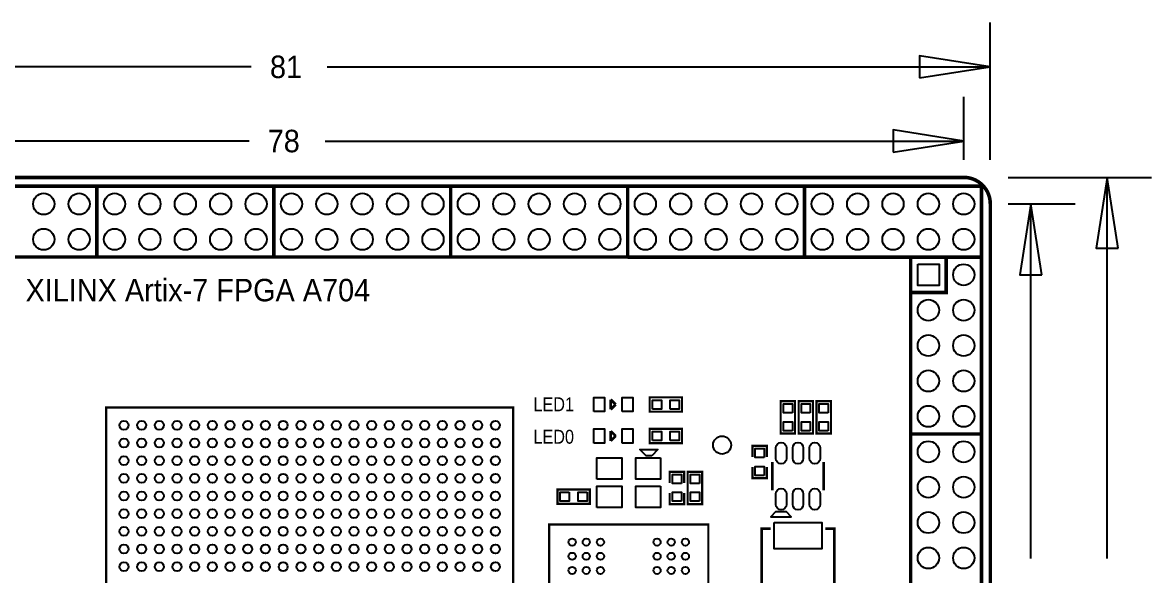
# Model space of a CAD drawing. Extents: x -8 to 88.6, y -9.6 to 57.7.
# Drawn here: x 24.8 to 88.6, y 26.5 to 57.7 of the extents above; entities that cross this region are included whole.
import ezdxf

# ---------------------------------------------------------------- set-up
doc = ezdxf.new("R2010")
doc.units = 0
for name, color, linetype in [('BG_DIMENSION', 2, 'CONTINUOUS'), ('BG_OUTLINE', 3, 'CONTINUOUS'), ('BG_SILKSCREEN_TOP', 1, 'CONTINUOUS'), ('PG_SILKSCREEN_TOP', 4, 'CONTINUOUS'), ('PIN_TOP', 5, 'CONTINUOUS')]:
    doc.layers.add(name, color=color, linetype=linetype)

msp = doc.modelspace()

# ---------------------------------------------------------------- linework, layer by layer
at = {"layer": 'BG_DIMENSION'}
for points in [[(79.49946, 50.000662), (79.49946, 57.745122)], [(37.7317, 55.245), (-1.4986, 55.245)], [(42.0243, 55.245), (79.49946, 55.245)], [(77.999844, 49.999392), (77.999844, 53.554122)], [(37.6047, 51.054), (0, 51.054)], [(41.8973, 51.054), (77.999844, 51.054)], [(80.500982, 48.99914), (88.606122, 48.99914)], [(86.106, 27.4701), (86.106, 48.99914)], [(80.499966, 47.49927), (84.288122, 47.49927)], [(81.788, 27.4701), (81.788, 47.49927)]]:
    msp.add_lwpolyline(points, dxfattribs=at)
for points in [[(75.499468, 54.62016), (79.49946, 55.245), (75.499468, 55.86984)], [(73.999852, 50.42916), (77.999844, 51.054), (73.999852, 51.67884)], [(86.73084, 44.999148), (86.106, 48.99914), (85.48116, 44.999148)], [(82.41284, 43.499278), (81.788, 47.49927), (81.16316, 43.499278)]]:
    msp.add_lwpolyline(points, close=True, dxfattribs=at)
at = {"layer": 'BG_OUTLINE', "const_width": 0.2032}
msp.add_lwpolyline([(0, 0, -0.414214), (-1.4986, 1.4986), (-1.4986, 47.50054, -0.414214), (0, 48.99914), (78.00086, 48.99914, -0.414214), (79.49946, 47.50054), (79.49946, 1.49606, -0.414214), (78.0034, 0)], format="xyb", close=True, dxfattribs=at)
at = {"layer": 'PG_SILKSCREEN_TOP'}
msp.add_lwpolyline([(58.999882, 44.499276, 0.199898, 0.199898, 0), (58.999882, 48.499268, 0.199136, 0.199136, 0), (-0.999998, 48.499268, 0.199898, 0.199898, 0), (-0.999998, 44.499276, 0.199136, 0.199136, 0)], format="xyseb", close=True, dxfattribs=at)
for points, const_width in [([(28.999942, 48.499268), (28.999942, 44.499276)], 0.199898), ([(38.999922, 48.499268), (38.999922, 44.499276)], 0.199898), ([(48.999902, 48.499268), (48.999902, 44.499276)], 0.199898), ([(58.046874, 36.447476), (58.046874, 35.888676)], 0.1524), ([(58.326274, 36.168076), (58.046874, 36.447476)], 0.1524), ([(58.046874, 35.888676), (58.326274, 36.168076)], 0.1524), ([(58.046874, 34.669476), (58.046874, 34.110676)], 0.1524), ([(58.326274, 34.390076), (58.046874, 34.669476)], 0.1524), ([(58.046874, 34.110676), (58.326274, 34.390076)], 0.1524), ([(78.999842, 34.499296), (74.99985, 34.499296)], 0.199898), ([(66.87185, 33.199578), (66.87185, 33.834578), (66.05905, 33.834578), (66.05905, 33.199578)], 0.127), ([(66.87185, 32.640778), (66.87185, 32.005778), (66.05905, 32.005778), (66.05905, 32.640778)], 0.127), ([(67.180714, 31.319978), (67.180714, 32.920178)], 0.150114), ([(70.080886, 31.319978), (70.080886, 32.920178)], 0.150114), ([(62.189868, 31.73603), (62.189868, 32.37103), (61.377068, 32.37103), (61.377068, 31.73603)], 0.127), ([(62.189868, 31.17723), (62.189868, 30.54223), (61.377068, 30.54223), (61.377068, 31.17723)], 0.127), ([(67.080892, 29.15539), (66.580766, 29.15539), (66.580766, 24.655526), (67.080892, 24.655526)], 0.150114), ([(70.180708, 29.15539), (70.680834, 29.15539), (70.680834, 24.655526), (70.180708, 24.655526)], 0.150114)]:
    msp.add_lwpolyline(points, dxfattribs=dict(at, const_width=const_width))
for points in [[(58.999882, 44.499276, 0.2032, 0.2032, 0), (68.999862, 44.499276, 0.199898, 0.199898, 0), (68.999862, 48.499268, 0.2032, 0.2032, 0), (58.999882, 48.499268, 0.2032, 0.2032, 0)], [(68.999862, 44.499276, 0.2032, 0.2032, 0), (78.999842, 44.499276, 0.199898, 0.199898, 0), (78.999842, 48.499268, 0.2032, 0.2032, 0), (68.999862, 48.499268, 0.2032, 0.2032, 0)], [(74.99985, 42.49928, 0.199898, 0.199898, 0), (76.999846, 42.49928, 0.199136, 0.199136, 0), (76.999846, 44.499276, 0.199136, 0.199136, 0)]]:
    msp.add_lwpolyline(points, format="xyseb", dxfattribs=at)
for points, const_width in [([(74.99985, 4.499356), (78.999842, 4.499356), (78.999842, 44.499276), (74.99985, 44.499276)], 0.199898), ([(62.074552, 35.761676), (62.074552, 36.574476), (60.245752, 36.574476), (60.245752, 35.761676)], 0.127), ([(68.46316, 36.358322), (67.65036, 36.358322), (67.65036, 34.529522), (68.46316, 34.529522)], 0.127), ([(69.47916, 36.358322), (68.66636, 36.358322), (68.66636, 34.529522), (69.47916, 34.529522)], 0.127), ([(70.49516, 36.358322), (69.68236, 36.358322), (69.68236, 34.529522), (70.49516, 34.529522)], 0.127), ([(52.532026, 35.999166), (29.532072, 35.999166), (29.532072, 12.999212), (52.532026, 12.999212)], 0.127), ([(62.074552, 33.983676), (62.074552, 34.796476), (60.245752, 34.796476), (60.245752, 33.983676)], 0.127), ([(63.207138, 32.37103), (62.394338, 32.37103), (62.394338, 30.54223), (63.207138, 30.54223)], 0.127), ([(55.036466, 31.363158), (55.036466, 30.550358), (56.865266, 30.550358), (56.865266, 31.363158)], 0.127), ([(63.564262, 15.394178), (63.564262, 29.39415), (54.564026, 29.39415), (54.564026, 15.394178)], 0.127)]:
    msp.add_lwpolyline(points, close=True, dxfattribs=dict(at, const_width=const_width))
for points in [[(60.36183, 33.271968), (60.042044, 33.271968), (59.69508, 33.618424), (60.708794, 33.618424)], [(67.980814, 30.100016), (67.3608, 30.100016), (67.090798, 29.830014), (68.250816, 29.830014)]]:
    msp.add_lwpolyline(points, close=True, dxfattribs=at)
at = {"layer": 'PIN_TOP'}
for points in [[(75.3999, 44.099226), (76.599796, 44.099226), (76.599796, 42.89933), (75.3999, 42.89933)], [(57.0992, 35.768026), (57.0992, 36.568126), (57.699148, 36.568126), (57.699148, 35.768026)], [(58.6994, 35.768026), (58.6994, 36.568126), (59.299348, 36.568126), (59.299348, 35.768026)], [(60.40628, 35.914076), (60.40628, 36.422076), (60.91428, 36.422076), (60.91428, 35.914076)], [(61.406024, 35.914076), (61.406024, 36.422076), (61.914024, 36.422076), (61.914024, 35.914076)], [(68.31076, 35.689794), (67.80276, 35.689794), (67.80276, 36.197794), (68.31076, 36.197794)], [(69.32676, 35.689794), (68.81876, 35.689794), (68.81876, 36.197794), (69.32676, 36.197794)], [(70.34276, 35.689794), (69.83476, 35.689794), (69.83476, 36.197794), (70.34276, 36.197794)], [(68.31076, 34.69005), (67.80276, 34.69005), (67.80276, 35.19805), (68.31076, 35.19805)], [(69.32676, 34.69005), (68.81876, 34.69005), (68.81876, 35.19805), (69.32676, 35.19805)], [(70.34276, 34.69005), (69.83476, 34.69005), (69.83476, 35.19805), (70.34276, 35.19805)], [(57.0992, 33.990026), (57.0992, 34.790126), (57.699148, 34.790126), (57.699148, 33.990026)], [(58.6994, 33.990026), (58.6994, 34.790126), (59.299348, 34.790126), (59.299348, 33.990026)], [(60.40628, 34.136076), (60.40628, 34.644076), (60.91428, 34.644076), (60.91428, 34.136076)], [(61.406024, 34.136076), (61.406024, 34.644076), (61.914024, 34.644076), (61.914024, 34.136076)], [(66.71945, 33.16605), (66.21145, 33.16605), (66.21145, 33.67405), (66.71945, 33.67405)], [(57.26684, 31.95701), (57.26684, 33.156906), (58.666888, 33.156906), (58.666888, 31.95701)], [(60.867036, 33.156906), (60.867036, 31.95701), (59.466988, 31.95701), (59.466988, 33.156906)], [(66.71945, 32.166306), (66.21145, 32.166306), (66.21145, 32.674306), (66.71945, 32.674306)], [(62.037468, 31.702502), (61.529468, 31.702502), (61.529468, 32.210502), (62.037468, 32.210502)], [(63.054738, 31.702502), (62.546738, 31.702502), (62.546738, 32.210502), (63.054738, 32.210502)], [(57.26684, 30.35681), (57.26684, 31.556706), (58.666888, 31.556706), (58.666888, 30.35681)], [(60.867036, 31.556706), (60.867036, 30.35681), (59.466988, 30.35681), (59.466988, 31.556706)], [(55.704994, 31.210758), (55.704994, 30.702758), (55.196994, 30.702758), (55.196994, 31.210758)], [(56.704738, 31.210758), (56.704738, 30.702758), (56.196738, 30.702758), (56.196738, 31.210758)], [(62.037468, 30.702758), (61.529468, 30.702758), (61.529468, 31.210758), (62.037468, 31.210758)], [(63.054738, 30.702758), (62.546738, 30.702758), (62.546738, 31.210758), (63.054738, 31.210758)], [(67.28079, 29.505402), (69.98081, 29.505402), (69.98081, 28.005278), (67.28079, 28.005278)]]:
    msp.add_lwpolyline(points, close=True, dxfattribs=at)
for points in [[(67.980814, 33.720024), (67.980814, 33.120076, -1), (67.380866, 33.120076), (67.380866, 33.720024, -1)], [(68.930774, 33.720024), (68.930774, 33.120076, -1), (68.330826, 33.120076), (68.330826, 33.720024, -1)], [(69.880734, 33.720024), (69.880734, 33.120076, -1), (69.280786, 33.120076), (69.280786, 33.720024, -1)], [(67.980814, 31.12008), (67.980814, 30.520132, -1), (67.380866, 30.520132), (67.380866, 31.12008, -1)], [(68.930774, 31.12008), (68.930774, 30.520132, -1), (68.330826, 30.520132), (68.330826, 31.12008, -1)], [(69.880734, 31.12008), (69.880734, 30.520132, -1), (69.280786, 30.520132), (69.280786, 31.12008, -1)]]:
    msp.add_lwpolyline(points, format="xyb", close=True, dxfattribs=at)
for centre, radius in [((25.999948, 47.49927), 0.599948), ((27.999944, 47.49927), 0.599948), ((29.99994, 47.49927), 0.599948), ((31.999936, 47.49927), 0.599948), ((33.999932, 47.49927), 0.599948), ((35.999928, 47.49927), 0.599948), ((37.999924, 47.49927), 0.599948), ((39.99992, 47.49927), 0.599948), ((41.999916, 47.49927), 0.599948), ((43.999912, 47.49927), 0.599948), ((45.999908, 47.49927), 0.599948), ((47.999904, 47.49927), 0.599948), ((49.9999, 47.49927), 0.599948), ((51.999896, 47.49927), 0.599948), ((53.999892, 47.49927), 0.599948), ((55.999888, 47.49927), 0.599948), ((57.999884, 47.49927), 0.599948), ((59.99988, 47.49927), 0.599948), ((61.999876, 47.49927), 0.599948), ((63.999872, 47.49927), 0.599948), ((65.999868, 47.49927), 0.599948), ((67.999864, 47.49927), 0.599948), ((69.99986, 47.49927), 0.599948), ((71.999856, 47.49927), 0.599948), ((73.999852, 47.49927), 0.599948), ((75.999848, 47.49927), 0.599948), ((77.999844, 47.49927), 0.599948), ((25.999948, 45.499274), 0.599948), ((27.999944, 45.499274), 0.599948), ((29.99994, 45.499274), 0.599948), ((31.999936, 45.499274), 0.599948), ((33.999932, 45.499274), 0.599948), ((35.999928, 45.499274), 0.599948), ((37.999924, 45.499274), 0.599948), ((39.99992, 45.499274), 0.599948), ((41.999916, 45.499274), 0.599948), ((43.999912, 45.499274), 0.599948), ((45.999908, 45.499274), 0.599948), ((47.999904, 45.499274), 0.599948), ((49.9999, 45.499274), 0.599948), ((51.999896, 45.499274), 0.599948), ((53.999892, 45.499274), 0.599948), ((55.999888, 45.499274), 0.599948), ((57.999884, 45.499274), 0.599948), ((59.99988, 45.499274), 0.599948), ((61.999876, 45.499274), 0.599948), ((63.999872, 45.499274), 0.599948), ((65.999868, 45.499274), 0.599948), ((67.999864, 45.499274), 0.599948), ((69.99986, 45.499274), 0.599948), ((71.999856, 45.499274), 0.599948), ((73.999852, 45.499274), 0.599948), ((75.999848, 45.499274), 0.599948), ((77.999844, 45.499274), 0.599948), ((77.999844, 43.499278), 0.599948), ((75.999848, 41.499282), 0.599948), ((77.999844, 41.499282), 0.599948), ((75.999848, 39.499286), 0.599948), ((77.999844, 39.499286), 0.599948), ((75.999848, 37.49929), 0.599948), ((77.999844, 37.49929), 0.599948), ((75.999848, 35.499294), 0.599948), ((77.999844, 35.499294), 0.599948), ((30.531816, 34.999422), 0.254), ((31.531814, 34.999422), 0.254), ((32.531812, 34.999422), 0.254), ((33.53181, 34.999422), 0.254), ((34.531808, 34.999422), 0.254), ((35.531806, 34.999422), 0.254), ((36.531804, 34.999422), 0.254), ((37.531802, 34.999422), 0.254), ((38.5318, 34.999422), 0.254), ((39.531798, 34.999422), 0.254), ((40.531796, 34.999422), 0.254), ((41.532048, 34.999422), 0.254), ((42.532046, 34.999422), 0.254), ((43.532044, 34.999422), 0.254), ((44.532042, 34.999422), 0.254), ((45.53204, 34.999422), 0.254), ((46.532038, 34.999422), 0.254), ((47.532036, 34.999422), 0.254), ((48.532034, 34.999422), 0.254), ((49.532032, 34.999422), 0.254), ((50.53203, 34.999422), 0.254), ((51.532028, 34.999422), 0.254), ((30.531816, 33.999424), 0.254), ((31.531814, 33.999424), 0.254), ((32.531812, 33.999424), 0.254), ((33.53181, 33.999424), 0.254), ((34.531808, 33.999424), 0.254), ((35.531806, 33.999424), 0.254), ((36.531804, 33.999424), 0.254), ((37.531802, 33.999424), 0.254), ((38.5318, 33.999424), 0.254), ((39.531798, 33.999424), 0.254), ((40.531796, 33.999424), 0.254), ((41.532048, 33.999424), 0.254), ((42.532046, 33.999424), 0.254), ((43.532044, 33.999424), 0.254), ((44.532042, 33.999424), 0.254), ((45.53204, 33.999424), 0.254), ((46.532038, 33.999424), 0.254), ((47.532036, 33.999424), 0.254), ((48.532034, 33.999424), 0.254), ((49.532032, 33.999424), 0.254), ((50.53203, 33.999424), 0.254), ((51.532028, 33.999424), 0.254), ((64.3382, 33.87852), 0.508), ((75.999848, 33.499298), 0.599948), ((77.999844, 33.499298), 0.599948), ((30.531816, 32.999426), 0.254), ((31.531814, 32.999426), 0.254), ((32.531812, 32.999426), 0.254), ((33.53181, 32.999426), 0.254), ((34.531808, 32.999426), 0.254), ((35.531806, 32.999426), 0.254), ((36.531804, 32.999426), 0.254), ((37.531802, 32.999426), 0.254), ((38.5318, 32.999426), 0.254), ((39.531798, 32.999426), 0.254), ((40.531796, 32.999426), 0.254), ((41.532048, 32.999426), 0.254), ((42.532046, 32.999426), 0.254), ((43.532044, 32.999426), 0.254), ((44.532042, 32.999426), 0.254), ((45.53204, 32.999426), 0.254), ((46.532038, 32.999426), 0.254), ((47.532036, 32.999426), 0.254), ((48.532034, 32.999426), 0.254), ((49.532032, 32.999426), 0.254), ((50.53203, 32.999426), 0.254), ((51.532028, 32.999426), 0.254), ((30.531816, 31.999428), 0.254), ((31.531814, 31.999428), 0.254), ((32.531812, 31.999428), 0.254), ((33.53181, 31.999428), 0.254), ((34.531808, 31.999428), 0.254), ((35.531806, 31.999428), 0.254), ((36.531804, 31.999428), 0.254), ((37.531802, 31.999428), 0.254), ((38.5318, 31.999428), 0.254), ((39.531798, 31.999428), 0.254), ((40.531796, 31.999428), 0.254), ((41.532048, 31.999428), 0.254), ((42.532046, 31.999428), 0.254), ((43.532044, 31.999428), 0.254), ((44.532042, 31.999428), 0.254), ((45.53204, 31.999428), 0.254), ((46.532038, 31.999428), 0.254), ((47.532036, 31.999428), 0.254), ((48.532034, 31.999428), 0.254), ((49.532032, 31.999428), 0.254), ((50.53203, 31.999428), 0.254), ((51.532028, 31.999428), 0.254), ((75.999848, 31.499302), 0.599948), ((77.999844, 31.499302), 0.599948), ((30.531816, 30.99943), 0.254), ((31.531814, 30.99943), 0.254), ((32.531812, 30.99943), 0.254), ((33.53181, 30.99943), 0.254), ((34.531808, 30.99943), 0.254), ((35.531806, 30.99943), 0.254), ((36.531804, 30.99943), 0.254), ((37.531802, 30.99943), 0.254), ((38.5318, 30.99943), 0.254), ((39.531798, 30.99943), 0.254), ((40.531796, 30.99943), 0.254), ((41.532048, 30.99943), 0.254), ((42.532046, 30.99943), 0.254), ((43.532044, 30.99943), 0.254), ((44.532042, 30.99943), 0.254), ((45.53204, 30.99943), 0.254), ((46.532038, 30.99943), 0.254), ((47.532036, 30.99943), 0.254), ((48.532034, 30.99943), 0.254), ((49.532032, 30.99943), 0.254), ((50.53203, 30.99943), 0.254), ((51.532028, 30.99943), 0.254), ((30.531816, 29.999432), 0.254), ((31.531814, 29.999432), 0.254), ((32.531812, 29.999432), 0.254), ((33.53181, 29.999432), 0.254), ((34.531808, 29.999432), 0.254), ((35.531806, 29.999432), 0.254), ((36.531804, 29.999432), 0.254), ((37.531802, 29.999432), 0.254), ((38.5318, 29.999432), 0.254), ((39.531798, 29.999432), 0.254), ((40.531796, 29.999432), 0.254), ((41.532048, 29.999432), 0.254), ((42.532046, 29.999432), 0.254), ((43.532044, 29.999432), 0.254), ((44.532042, 29.999432), 0.254), ((45.53204, 29.999432), 0.254), ((46.532038, 29.999432), 0.254), ((47.532036, 29.999432), 0.254), ((48.532034, 29.999432), 0.254), ((49.532032, 29.999432), 0.254), ((50.53203, 29.999432), 0.254), ((51.532028, 29.999432), 0.254), ((75.999848, 29.499306), 0.599948), ((77.999844, 29.499306), 0.599948), ((30.531816, 28.999434), 0.254), ((31.531814, 28.999434), 0.254), ((32.531812, 28.999434), 0.254), ((33.53181, 28.999434), 0.254), ((34.531808, 28.999434), 0.254), ((35.531806, 28.999434), 0.254), ((36.531804, 28.999434), 0.254), ((37.531802, 28.999434), 0.254), ((38.5318, 28.999434), 0.254), ((39.531798, 28.999434), 0.254), ((40.531796, 28.999434), 0.254), ((41.532048, 28.999434), 0.254), ((42.532046, 28.999434), 0.254), ((43.532044, 28.999434), 0.254), ((44.532042, 28.999434), 0.254), ((45.53204, 28.999434), 0.254), ((46.532038, 28.999434), 0.254), ((47.532036, 28.999434), 0.254), ((48.532034, 28.999434), 0.254), ((49.532032, 28.999434), 0.254), ((50.53203, 28.999434), 0.254), ((51.532028, 28.999434), 0.254), ((30.531816, 27.999436), 0.254), ((31.531814, 27.999436), 0.254), ((32.531812, 27.999436), 0.254), ((33.53181, 27.999436), 0.254), ((34.531808, 27.999436), 0.254), ((35.531806, 27.999436), 0.254), ((36.531804, 27.999436), 0.254), ((37.531802, 27.999436), 0.254), ((38.5318, 27.999436), 0.254), ((39.531798, 27.999436), 0.254), ((40.531796, 27.999436), 0.254), ((41.532048, 27.999436), 0.254), ((42.532046, 27.999436), 0.254), ((43.532044, 27.999436), 0.254), ((44.532042, 27.999436), 0.254), ((45.53204, 27.999436), 0.254), ((46.532038, 27.999436), 0.254), ((47.532036, 27.999436), 0.254), ((48.532034, 27.999436), 0.254), ((49.532032, 27.999436), 0.254), ((50.53203, 27.999436), 0.254), ((51.532028, 27.999436), 0.254), ((55.864252, 28.394152), 0.2032), ((56.664098, 28.394152), 0.2032), ((57.464198, 28.394152), 0.2032), ((60.66409, 28.394152), 0.2032), ((61.46419, 28.394152), 0.2032), ((62.264036, 28.394152), 0.2032), ((75.999848, 27.49931), 0.599948), ((77.999844, 27.49931), 0.599948), ((55.864252, 27.594052), 0.2032), ((56.664098, 27.594052), 0.2032), ((57.464198, 27.594052), 0.2032), ((60.66409, 27.594052), 0.2032), ((61.46419, 27.594052), 0.2032), ((62.264036, 27.594052), 0.2032), ((30.531816, 26.999438), 0.254), ((31.531814, 26.999438), 0.254), ((32.531812, 26.999438), 0.254), ((33.53181, 26.999438), 0.254), ((34.531808, 26.999438), 0.254), ((35.531806, 26.999438), 0.254), ((36.531804, 26.999438), 0.254), ((37.531802, 26.999438), 0.254), ((38.5318, 26.999438), 0.254), ((39.531798, 26.999438), 0.254), ((40.531796, 26.999438), 0.254), ((41.532048, 26.999438), 0.254), ((42.532046, 26.999438), 0.254), ((43.532044, 26.999438), 0.254), ((44.532042, 26.999438), 0.254), ((45.53204, 26.999438), 0.254), ((46.532038, 26.999438), 0.254), ((47.532036, 26.999438), 0.254), ((48.532034, 26.999438), 0.254), ((49.532032, 26.999438), 0.254), ((50.53203, 26.999438), 0.254), ((51.532028, 26.999438), 0.254), ((55.864252, 26.794206), 0.2032), ((56.664098, 26.794206), 0.2032), ((57.464198, 26.794206), 0.2032), ((60.66409, 26.794206), 0.2032), ((61.46419, 26.794206), 0.2032), ((62.264036, 26.794206), 0.2032)]:
    msp.add_circle(centre, radius, dxfattribs=at)

# ---------------------------------------------------------------- texts
at = {"layer": 'BG_DIMENSION', "width": 0.96}
for s, p in [('81', (38.7858, 54.61)), ('78', (38.6588, 50.419))]:
    msp.add_text(s, height=1.27, dxfattribs=at).set_placement(p)
at = {"layer": 'BG_SILKSCREEN_TOP'}
for s, height, width, p in [('XILINX Artix-7 FPGA A704', 1.27, 0.96, (24.968962, 41.996106)), ('LED1', 0.7874, 0.870968, (53.67528, 35.787838)), ('LED0', 0.7874, 0.870968, (53.67528, 33.953958))]:
    msp.add_text(s, height=height, dxfattribs=dict(at, width=width)).set_placement(p)

doc.saveas('drawing.dxf')
